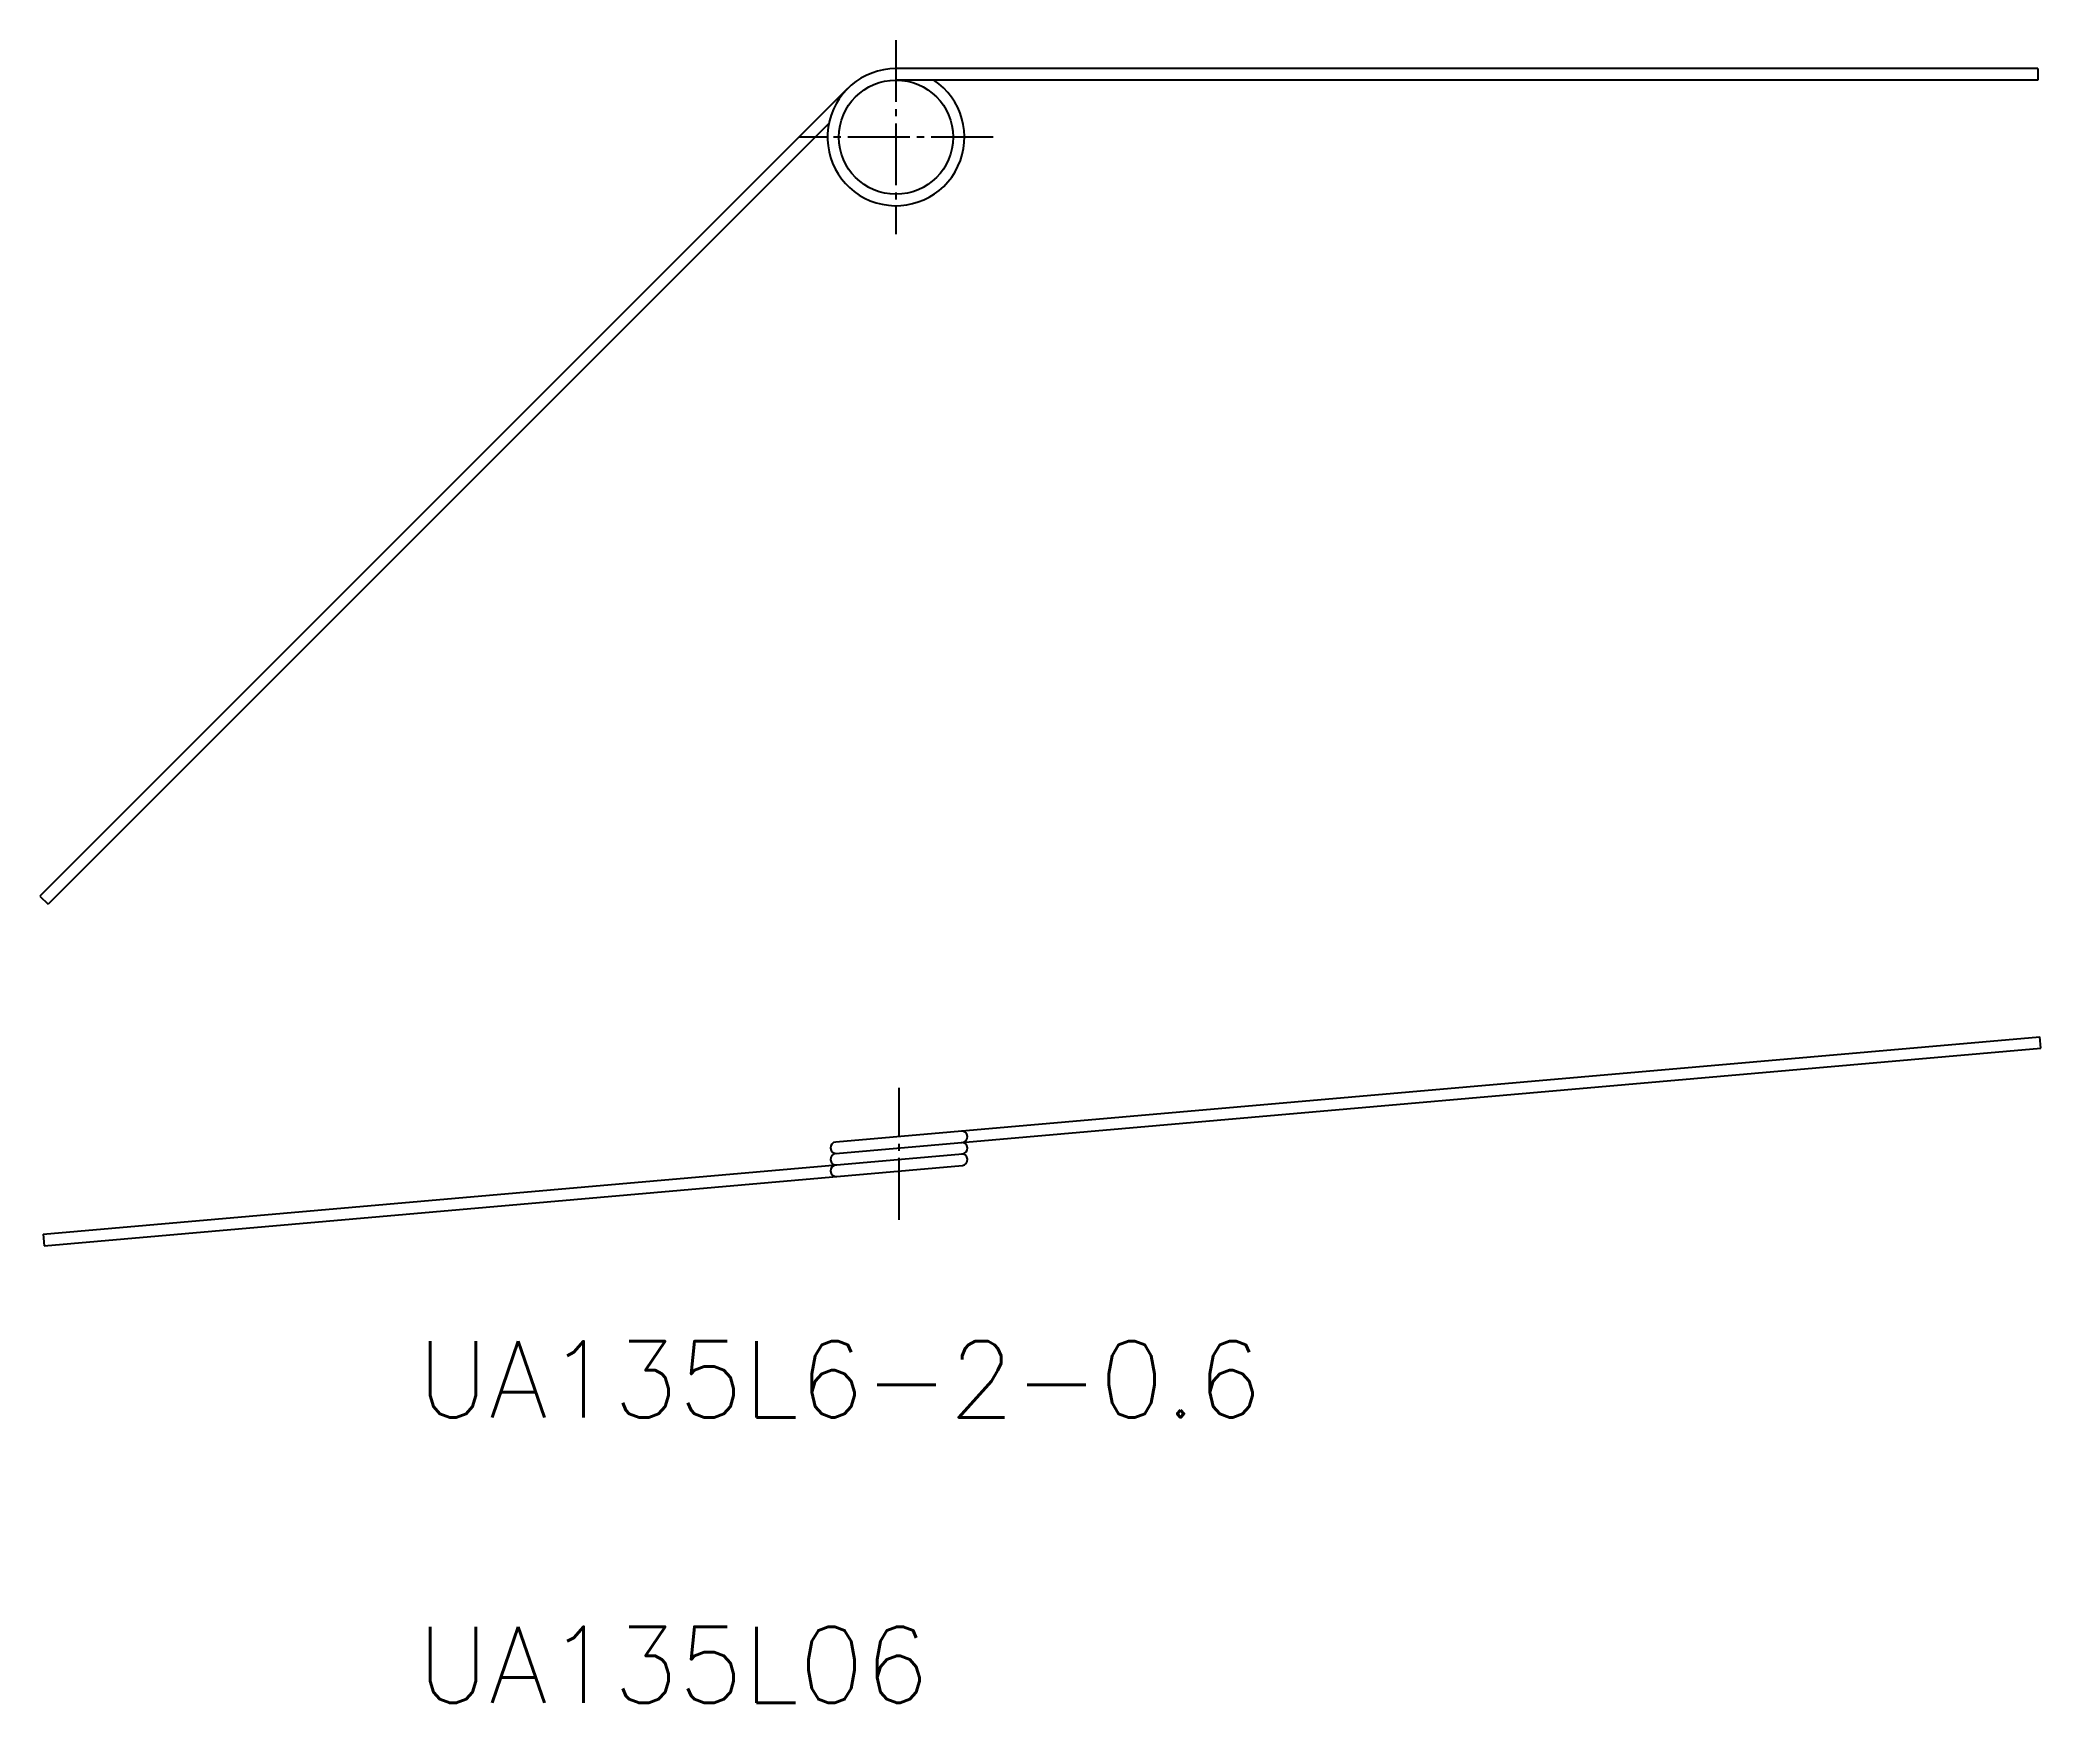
# Model space of a CAD drawing. Extents: x 92 to 198, y 16 to 103.
import ezdxf

# ---------------------------------------------------------------- set-up
doc = ezdxf.new("R2010")
doc.units = 0
doc.header["$LTSCALE"] = 0.25
doc.linetypes.add('CENTER', pattern=[17.5, 13, -1.5, 1.5, -1.5])
doc.layers.get('0').update_dxf_attribs({"linetype": 'CONTINUOUS'})
doc.layers.add('CENTER', color=1, linetype='CENTER')
doc.styles.get("Standard").update_dxf_attribs({"font": 'txt.shx'})

msp = doc.modelspace()

# ---------------------------------------------------------------- linework, layer by layer
at = {"color": 7, "linetype": 'CONTINUOUS'}
for p, q in [((197.36, 101.84), (137.36, 101.84)), ((197.36, 101.24), (137.36, 101.24)), ((197.36, 101.84), (197.36, 101.24)), ((134.81, 100.79), (92.38, 58.36)), ((133.83, 98.96), (92.81, 57.94)), ((92.38, 58.36), (92.81, 57.94)), ((134.2, 45.45), (197.47, 50.98)), ((197.52, 50.38), (197.47, 50.98)), ((134.2, 44.84), (197.52, 50.38)), ((92.55, 40.6), (140.85, 44.82)), ((92.6, 40), (140.85, 44.22)), ((92.55, 40.6), (92.6, 40))]:
    msp.add_line(p, q, dxfattribs=at)
msp.add_circle((137.36, 98.24), 3, dxfattribs=at)
for centre, radius, start, end in [((137.36, 98.24), 3.6, 90, 56.4427), ((134.22, 45.15), 0.3, 95, 275), ((140.82, 45.72), 0.3, 275, 95), ((140.82, 45.12), 0.3, 275, 95), ((134.22, 44.54), 0.3, 95, 275), ((134.22, 43.94), 0.3, 95, 275), ((140.82, 44.52), 0.3, 275, 95)]:
    msp.add_arc(centre, radius, start, end, dxfattribs=at)
at = {"layer": 'CENTER', "color": 1, "linetype": 'CENTER'}
for p, q in [((137.36, 103.34), (137.36, 93.14)), ((142.46, 98.24), (132.26, 98.24)), ((137.52, 41.36), (137.52, 48.3))]:
    msp.add_line(p, q, dxfattribs=at)

# ---------------------------------------------------------------- texts
for s, p in [('UA135L6-2-0.6', (112.2, 30.98)), ('UA135L06', (112.2, 15.98))]:
    msp.add_text(s, height=4).set_placement(p)

doc.saveas('drawing.dxf')
